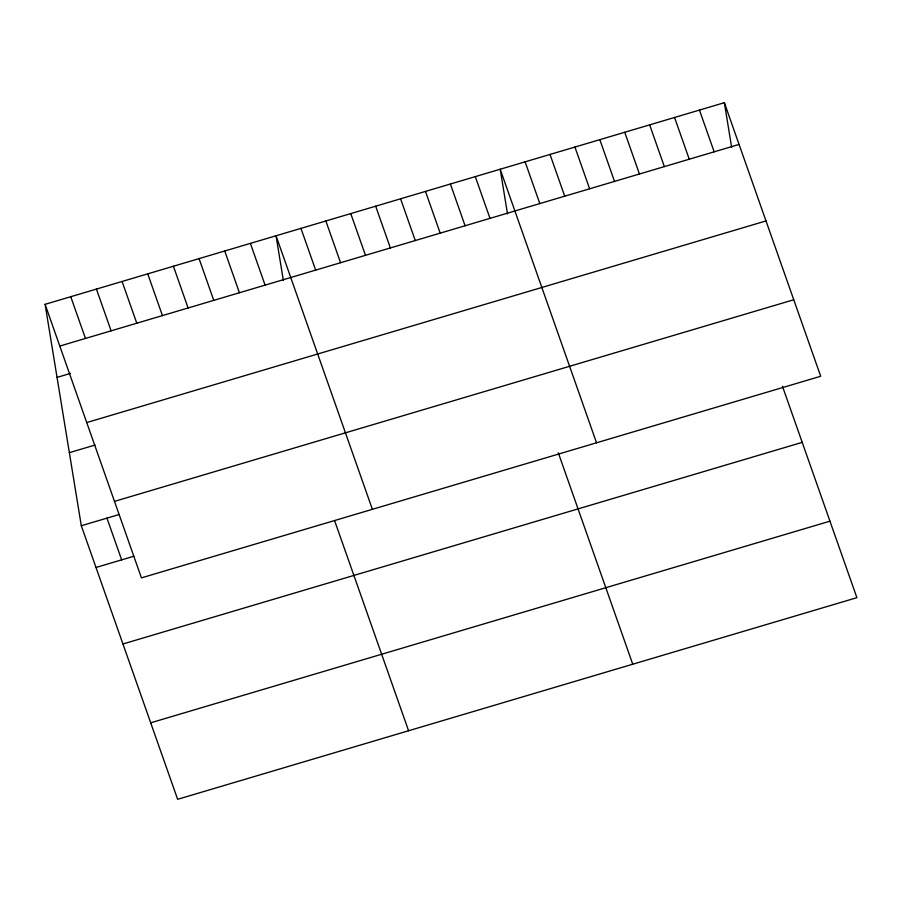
<?xml version="1.0" encoding="UTF-8"?>
<svg xmlns="http://www.w3.org/2000/svg" width="902" height="902" viewBox="0 0 902 902"><rect width="100%" height="100%" fill="white"/><g stroke="black" fill="none" stroke-linecap="round" stroke-linejoin="round"><path stroke-width="1.35" d="M45.1 304.324L724.362 102.693L820.696 376.258L141.434 577.878L45.1 304.324L81.304 525.742L177.638 799.307L856.9 597.676L782.451 386.259M59.803 346.064L739.065 144.433M57.051 377.386L70.548 373.383M86.739 422.564L766.001 220.934M69.353 452.669L95.014 445.058M114.498 501.377L793.76 299.757M81.304 525.742L119.12 514.523M96.007 567.482L133.823 556.252M122.943 643.983L802.205 442.363M150.702 722.806L829.964 521.176M699.456 110.089L714.158 151.829M674.549 117.486L689.252 159.226M649.643 124.871L664.346 166.611M624.736 132.267L639.439 174.007M599.83 139.663L614.533 181.403M574.924 147.049L589.626 188.789M550.017 154.445L564.72 196.185M525.111 161.841L539.813 203.581M596.538 442.792L500.204 169.238L507.51 213.887M475.298 176.623L490 218.363M558.293 452.793L632.742 664.21M450.391 184.019L465.094 225.759M425.485 191.416L440.187 233.144M400.578 198.801L415.281 240.541M375.672 206.197L390.374 247.937M350.765 213.594L365.468 255.322M325.859 220.979L340.561 262.719M300.952 228.375L315.655 270.115M372.379 509.326L276.046 235.772L283.352 280.421M250.384 243.382L265.087 285.122M334.586 520.601L408.583 730.755M224.722 251.004L239.425 292.744M199.071 258.615L213.763 300.355M173.41 266.237L188.101 307.977M147.748 273.847L162.439 315.587M122.086 281.469L136.777 323.209M96.424 289.091L111.115 330.82M70.762 296.702L85.464 338.442M106.966 518.131L121.657 559.86M724.362 102.693L731.657 147.353"/></g></svg>
